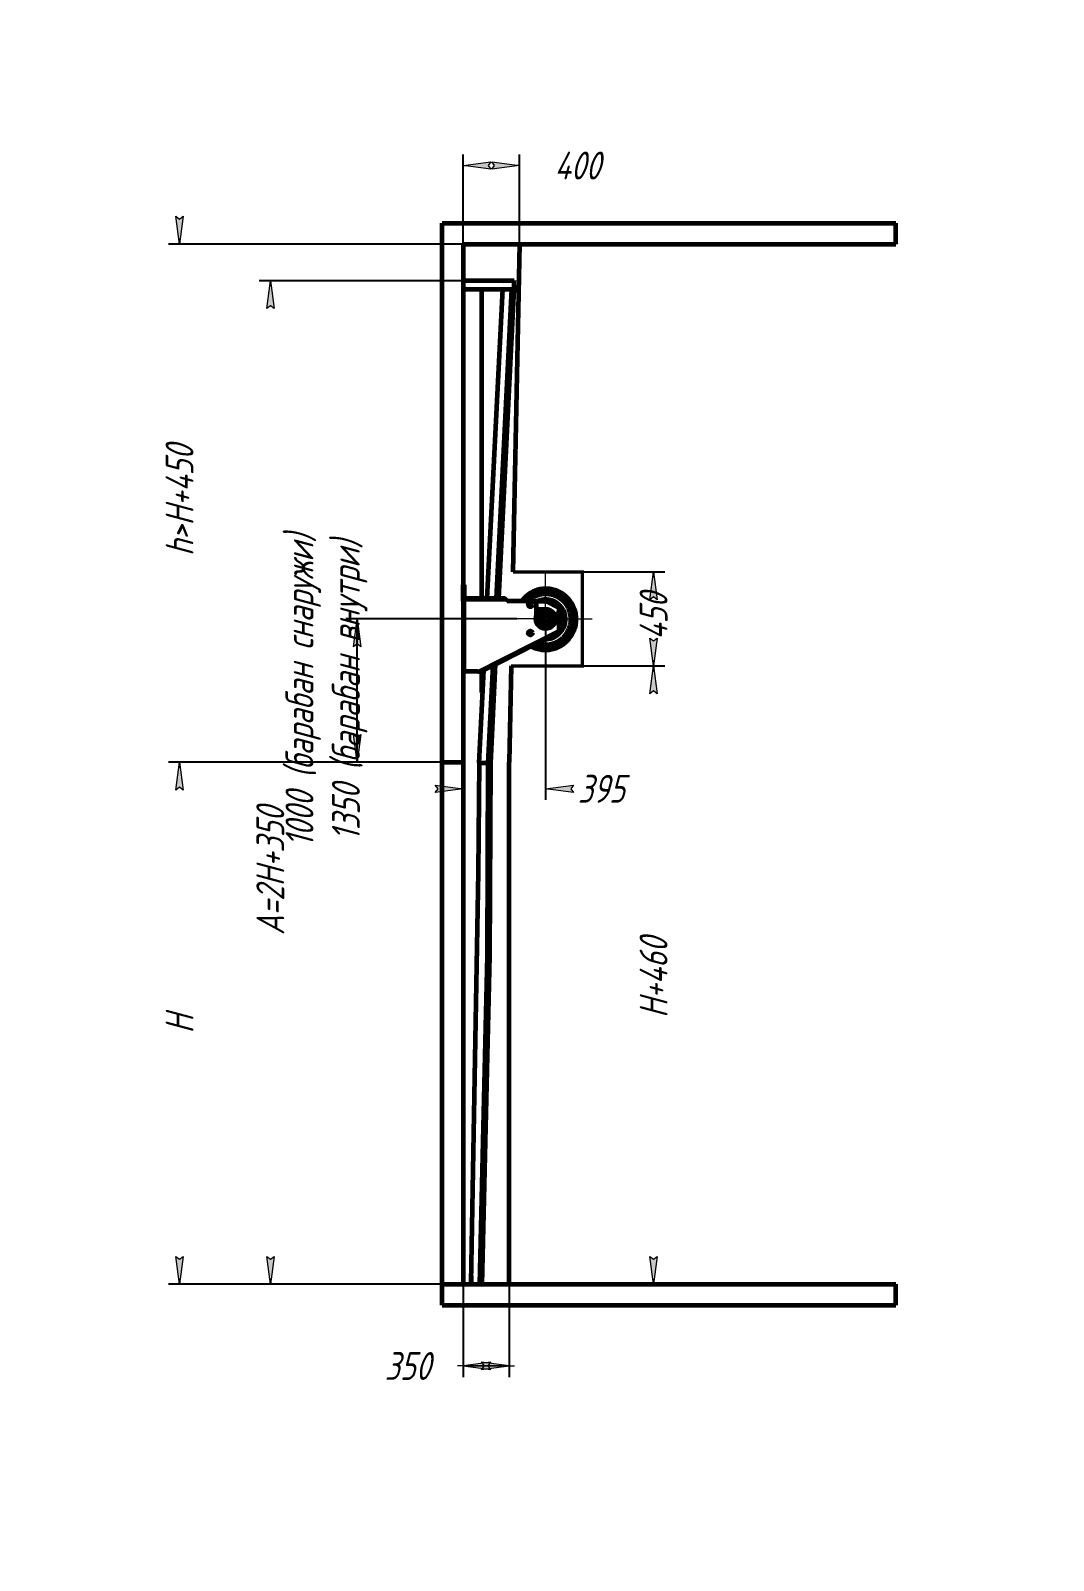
# Model space of a CAD drawing. Header units: millimetres. Extents: x 0 to 1680, y 0 to 594.
# Drawn here: x 428.5 to 612.2, y 319.3 to 594 of the extents above; entities that cross this region are included whole.
import ezdxf

# ---------------------------------------------------------------- set-up
doc = ezdxf.new("R2010")
doc.units = ezdxf.units.MM
for name, pattern in [('K5LT_AXLED', [19.5, 15, -1.5, 1.5, -1.5]), ('K5LT_BASIC', [0]), ('K5LT_THIN', [0])]:
    doc.linetypes.add(name, pattern=pattern)
doc.layers.add('Системный слой', color=7, linetype='Continuous')
doc.styles.add('KDIMTEXTSTYLE', font='GOST_AU.SHX', dxfattribs={"width": 0.96, "oblique": 15, "height": 5})
doc.dimstyles.new('KDIMSTYLE (0.03)', dxfattribs={"dimtxt": 5, "dimasz": 1, "dimexe": 2, "dimexo": 0, "dimgap": 1, "dimtad": 1, "dimlfac": 40, "dimtxsty": 'KDIMTEXTSTYLE', "dimsah": 1, "dimcen": 0, "dimdle": 1, "dimadec": 0, "dimazin": 0, "dimtfac": 0.667, "dimtmove": 0, "dimatfit": 3, "dimfxl": 1, "dimtvp": 1, "dimtolj": 1, "dimtzin": 0, "dimarcsym": 0})

# ---------------------------------------------------------------- blocks, each defined once
blk = doc.blocks.new('KDIMARROW_01')
at = {"layer": 'Системный слой'}
blk.add_hatch(color=0, dxfattribs=at).paths.add_polyline_path([(0, 0), (-5, 0.658262491226197), (-4.5, 5.51091059616309e-16), (-5, -0.6582624912261956)])
at = {"layer": 'Системный слой', "color": 0, "linetype": 'K5LT_THIN', "lineweight": 18}
for p, q in [((-4.5, 5.51091059616309e-16), (-5, 0.658262491226197)), ((-5, 0.658262491226197), (0, 0)), ((0, 0), (-5, -0.6582624912261956)), ((-5, -0.6582624912261956), (-4.5, 5.51091059616309e-16)), ((0, 0), (-1, 0))]:
    blk.add_line(p, q, dxfattribs=at)
blk = doc.blocks.new('KDIMARROW_02')
at = {"layer": 'Системный слой'}
blk.add_hatch(color=0, dxfattribs=at).paths.add_polyline_path([(4.5, -5.51091059616309e-16), (5, 0.6582624912261956), (0, 0), (5, -0.658262491226197)])
at = {"layer": 'Системный слой', "color": 0, "linetype": 'K5LT_THIN', "lineweight": 18}
for p, q in [((0, 0), (-1, 0)), ((5, 0.6582624912261956), (0, 0)), ((0, 0), (5, -0.658262491226197)), ((0, 0), (7, -8.572527594031472e-16)), ((4.5, -5.51091059616309e-16), (5, 0.6582624912261956)), ((5, -0.658262491226197), (4.5, -5.51091059616309e-16))]:
    blk.add_line(p, q, dxfattribs=at)
blk = doc.blocks.new('U158')
at = {"layer": 'Системный слой', "color": 30, "linetype": 'K5LT_AXLED', "lineweight": 18, "true_color": 0xff8000}
for q in [(520.9954319409294, 496.7347768293055), (512.6204316084472, 488.3597764968233), (529.3704322734116, 488.3597764968233), (520.9954319409294, 479.9847761643412)]:
    blk.add_line((520.9954319409294, 488.3597764968233), q, dxfattribs=at)
blk = doc.blocks.new('U157')
at = {"layer": 'Системный слой', "color": 5, "linetype": 'K5LT_BASIC', "lineweight": 60, "true_color": 0x0000ff}
for p, q in [((506.4079270865308, 494.4910039681592), (506.1829270865308, 494.4910039681572)), ((506.1829270865368, 493.7972539681582), (506.1829270865308, 494.4910039681581)), ((506.4079270865368, 493.7972539681593), (506.4079270865308, 494.4910039681592)), ((506.4079270865368, 493.7972539681593), (506.1829270865368, 493.7972539681571)), ((506.1829270865559, 491.5472539681582), (506.182927086537, 493.7972539681582)), ((506.4079270865559, 491.5472539681593), (506.407927086537, 493.7972539681593)), ((506.426677086552, 491.9972539681594), (506.6329270865521, 491.9972539681614)), ((506.4266770865539, 491.7722539681592), (506.426677086552, 491.9972539681594)), ((506.4266770865539, 491.7722539681592), (506.6329270866612, 491.7722539681615)), ((506.6329270865521, 491.9972539681614), (506.6329270865559, 491.5472539681614)), ((513.6123076601409, 491.9972539682203), (506.6329270865521, 491.9972539681614)), ((511.5535174884702, 491.9972539681614), (506.6329270865521, 491.9972539681614)), ((512.0838475743599, 491.9972539681614), (511.5535174884702, 491.9972539681614)), ((513.6123076601409, 491.9972539682203), (512.0838475743599, 491.9972539681614)), ((506.6329270865559, 491.5472539681614), (506.1829270865559, 491.5472539681582)), ((506.1829270865559, 491.5472539681582), (506.1829270866606, 478.9847539681582)), ((506.1829270865559, 491.5472539681582), (506.1829270866541, 479.7347539681582)), ((518.5954270865559, 491.5472539682619), (514.1141770865559, 491.5472539682248)), ((517.9115628596753, 490.8853628335819), (518.0798596072207, 491.1881436202339)), ((518.089630338921, 490.5882231815076), (517.9115628596753, 490.8853628335819)), ((518.0798596072207, 491.1881436202339), (518.4262238340117, 491.1937847548111)), ((518.4359945657123, 490.5938643160848), (518.089630338921, 490.5882231815076)), ((518.4262238340117, 491.1937847548111), (518.6042913132574, 490.8966451027366)), ((518.6042913132577, 490.8966451027366), (518.4359945657123, 490.5938643160848)), ((521.1828336488861, 491.4535096295401), (518.958630433488, 491.4534424539734)), ((519.3454270865772, 488.9793556545083), (519.3454270865618, 490.7972539682673)), ((519.3454270865678, 490.1222041355315), (520.9953738554926, 490.1222539673581)), ((519.5335567091628, 489.4361211275636), (519.3454270865772, 488.981936041233)), ((519.6196113662983, 489.4613606827388), (519.6070508759374, 489.4665634081966)), ((520.7999350165047, 489.0838277561879), (520.790160412997, 489.1200314455891)), ((520.994000333663, 489.109752611078), (520.9939289960131, 489.1472525432237)), ((521.1828336488861, 491.4535096295401), (523.4328676252013, 490.3285775847362)), ((523.4329116879026, 488.8696482945279), (523.4328676252017, 490.3285775847362)), ((520.3996419195207, 488.3832928733418), (520.4005651285661, 488.3829104676342)), ((520.4106483229573, 488.4761491697911), (520.517871606784, 488.4317358314283)), ((520.5110911112433, 488.4325149153942), (520.4111616933202, 488.4739070355777)), ((520.6068455048088, 488.6465378227372), (520.4996222209821, 488.6909511611002)), ((520.5015706569535, 488.6921735817418), (520.6015000748766, 488.6507814615584)), ((520.517871606784, 488.4317358314283), (520.6068455048088, 488.6465378227372)), ((520.6096180163789, 488.631183017085), (520.5306895557164, 488.4406328568966)), ((520.5584220444167, 488.764010774795), (520.5574988353717, 488.7643931805026)), ((521.0244955148416, 487.7651515807302), (521.0203182511357, 487.7640237646531)), ((521.2918459100456, 487.8373332878296), (521.2695667892303, 487.831318166827)), ((521.5178478319086, 488.6561728090726), (521.5238630332263, 488.63389339078)), ((521.5900294586536, 488.3888227121531), (521.5911572774174, 488.3846454378338)), ((523.4329270865982, 486.4847539683024), (523.4329270865769, 488.8660039683023)), ((523.4329837304889, 486.4842955856006), (523.4329270865771, 488.8660039683023)), ((509.6023649198085, 479.0311007747646), (523.4096372887226, 485.9694285984847)), ((517.9115628597176, 485.8228628335819), (518.079859607263, 486.1256436202339)), ((518.0896303389636, 485.5257231815076), (517.9115628597178, 485.8228628335819)), ((518.079859607263, 486.1256436202339), (518.4262238340543, 486.1312847548111)), ((518.4359945657546, 485.5313643160848), (518.0896303389636, 485.5257231815076)), ((518.4262238340543, 486.1312847548111), (518.6042913133, 485.8341451027366)), ((518.6042913133, 485.8341451027366), (518.4359945657546, 485.5313643160848)), ((510.9615060881657, 479.7140862864774), (517.5248572344716, 483.0122526917644)), ((506.1829270866606, 478.9847539681582), (506.6329270866612, 478.9847539681614)), ((506.6329270866609, 478.9847539681614), (508.5079270866609, 478.9847539681768)), ((509.6023649198085, 479.0311007747646), (510.6606049257999, 479.5628796722224)), ((510.9615060881657, 479.7140862864774), (510.6606049258002, 479.5628796722235))]:
    blk.add_line(p, q, dxfattribs=at)
at = {"layer": 'Системный слой', "color": 7, "linetype": 'K5LT_THIN', "lineweight": 18}
for p, q in [((514.1141770865559, 491.5472539682237), (506.6329270865559, 491.5472539681614)), ((506.6329270865559, 491.5472539681614), (506.6329270866612, 478.9847539681614)), ((519.4989112266937, 489.4504717562775), (519.3454270865764, 489.0799282635967)), ((519.4989112266937, 489.4504717562775), (519.5335567091628, 489.4361211275636)), ((519.5335567091628, 489.4361211275636), (519.5682021916318, 489.4217704988496)), ((519.568202191632, 489.4217704988496), (519.5401273445945, 489.3539918223703)), ((519.5927002472235, 489.4319179257282), (519.6070508759371, 489.4665634081975)), ((519.5956192654028, 489.430708828809), (519.5927002472235, 489.4319179257282)), ((519.621401504651, 489.501208890666), (519.6070508759374, 489.4665634081966)), ((519.6444358188251, 489.4916677653355), (519.6214015046507, 489.501208890666)), ((508.5079270866612, 478.9847539681768), (523.4329270865984, 486.4847539683024))]:
    blk.add_line(p, q, dxfattribs=at)
at = {"layer": 'Системный слой', "color": 5, "linetype": 'K5LT_BASIC', "lineweight": 60, "true_color": 0x0000ff}
for centre, radius in [((518.2579270864702, 490.8910039681593), 0.375), ((518.2579270864663, 490.8910039681593), 0.285), ((520.9954270866609, 488.3597539681614), 1.7625), ((520.9954270866609, 488.3597539681614), 1.65), ((520.9954270866609, 488.3597539681614), 1.33125), ((520.9954270866609, 488.3597539681614), 1.3125), ((520.9954270866609, 488.3597539681614), 0.8999999999999997), ((520.9954270866609, 488.3597539681614), 0.75), ((520.9954270866609, 488.3597539681614), 0.7125), ((520.9954270866609, 488.3597539681614), 0.6337499856948853), ((520.9954270866609, 488.3597539681614), 0.5962499856948853), ((518.2579270865127, 485.8285039681593), 0.375), ((518.257927086509, 485.8285039681593), 0.285)]:
    blk.add_circle(centre, radius, dxfattribs=at)
at = {"layer": 'Системный слой', "color": 7, "linetype": 'K5LT_THIN', "lineweight": 18}
blk.add_circle((520.9954270866609, 488.3597539681614), 0.8249999999999116, dxfattribs=at)
at = {"layer": 'Системный слой', "color": 5, "linetype": 'K5LT_BASIC', "lineweight": 60, "true_color": 0x0000ff}
for centre, radius, start, end in [((518.5954270865618, 490.7972539682619), 0.75, 0, 90.00000000047942), ((520.9954270866609, 488.3597539681614), 2.360624992847443, 131.7029254825467, 134.3442198903925), ((520.9954270866609, 488.3597539681614), 2.360624992847443, 131.7021070972787, 134.3432699463675), ((519.5855249328665, 489.4145951844928), 0.05624999999999999, 67.50000000001735, 157.5000000001029), ((520.9954270866609, 488.3597539681614), 0.7875000000000001, 105.1089959659934, 90.10899596598634), ((523.0766770865782, 488.8660039682991), 0.43125, 94.9885419817226, 168.1718018392148), ((523.0016770865782, 488.8660039682991), 0.43125, 0, 85.01145803132067), ((520.9954270866609, 488.3597539681614), 0.5953125, 168.9448842727006, 146.0551157273029), ((520.5168313627288, 488.4463731083815), 0.015, 247.5000000002521, 337.4999999994108), ((520.5957598233915, 488.6369232685699), 0.015, 337.4999999994108, 67.50000000025209)]:
    blk.add_arc(centre, radius, start, end, dxfattribs=at)
at = {"layer": 'Системный слой', "color": 7, "linetype": 'K5LT_THIN', "lineweight": 18}
for centre, radius, start, end in [((520.9954270866609, 488.3597539681614), 2.323124992847442, 130.6540837026513, 135.2552762604278), ((519.5855249328665, 489.4145951844928), 0.09375, 67.50000000004303, 157.4999999999448), ((519.5855249328665, 489.4145951844928), 0.01875, 67.50000000001735, 157.4999999997074)]:
    blk.add_arc(centre, radius, start, end, dxfattribs=at)
at = {"layer": 'Системный слой', "color": 5, "linetype": 'K5LT_BASIC', "lineweight": 60, "true_color": 0x0000ff}
for points in [[(514.1141770865559, 491.5472539682237), (514.1043365095671, 491.5611139358139), (514.08465535559, 491.5888338515292), (514.0551336246242, 491.6300589958219), (514.0256118936586, 491.670577672629), (513.9960901626931, 491.7100441961954), (513.9665684317273, 491.7481218506332), (513.9370467007617, 491.7844857712043), (513.9075249697962, 491.8188257136551), (513.8780032388304, 491.8508487017339), (513.8484815078648, 491.880281526589), (513.8189597768992, 491.9068730777385), (513.7894380459337, 491.9303964854435), (513.7599163149681, 491.9506510562842), (513.7303945840026, 491.9674639854038), (513.700872853037, 491.9806918308179), (513.6713511220718, 491.9902217372146), (513.6418293911065, 491.995972398792), (513.6221482371296, 491.9972539682203), (513.6123076601409, 491.9972539682203)], [(518.3417626258656, 483.4227579135784), (518.4960056436503, 483.3416688475002), (518.8119280154452, 483.1939577650214), (519.303966234525, 483.0176424870538), (519.8098530414638, 482.8880328889045), (520.3251697061437, 482.8061748323626), (520.8454230623026, 482.7726974975349), (521.3660847844965, 482.7878085815244), (521.882630776028, 482.8512932300162), (522.3905804866049, 482.9625166272408), (522.885535774795, 483.1204302362717), (523.3632189897836, 483.3235816235633), (523.8195099396034, 483.5701277776607), (524.2504814271895, 483.8578517998774), (524.6524330475645, 484.1841828161353), (525.0219229553871, 484.5462189312793), (525.3557973301668, 484.940753021076), (525.651217286963, 485.3643011327517), (525.9056830030271, 485.8131332426678), (526.1170548554464, 486.2833060996609), (526.2835713912028, 486.7706978648839), (526.4038639788997, 487.2710442439159), (526.476968020536, 487.7799757943969), (526.5023306318203, 488.2930560828279), (526.4798147303894, 488.8058203573216), (526.4096995026314, 489.3138143991896), (526.2926772513556, 489.8126332152974), (526.1298466580175, 490.2979592350666), (525.922702524324, 490.7655996809235), (525.6731220885456, 491.211522788723), (525.3833480414792, 491.6318925652831), (525.0559683954848, 492.023101783386), (524.6938933871184, 492.3818029304909), (524.3003296193541, 492.7049368456665), (523.8787516730462, 492.9897587998257), (523.4328714388622, 493.2338617970138), (522.9666054403291, 493.43519689904), (522.4840404355982, 493.5920904019849), (521.9893976000225, 493.7032577207783), (521.4869956034302, 493.7678138669469), (520.9812129050516, 493.7852804344134), (520.4764495952805, 493.7555890387835), (519.9770891168255, 493.6790811864907), (519.4874601982275, 493.5565045811707), (519.0117993304464, 493.3890059058931), (518.5542141112975, 493.1781201494832), (518.1186477767133, 492.9257565786106), (517.7088452182643, 492.6341814732741), (517.3283208052438, 492.3059978198216), (516.980328192712, 491.9441220005804), (516.7719978839715, 491.6825461477042), (516.6741907479741, 491.5472539682455)], [(518.7029991577277, 483.6042838089911), (518.8515853576283, 483.5344339102489), (519.1551441955951, 483.4086719684128), (519.6256492828628, 483.2634061870731), (520.1072030446744, 483.1627015258903), (520.5955990381642, 483.1073522330382), (521.0865789156127, 483.0977567710379), (521.5758696496952, 483.1339150316307), (522.0592206959637, 483.215429074593), (522.5324409248743, 483.3415073118138), (522.9914349607881, 483.5109721115996), (523.4322386240523, 483.7222707460821), (523.8510531664424, 483.9734895816471), (524.2442780051261, 484.2623713826524), (524.6085416728884, 484.5863355723131), (524.9407307186625, 484.9425012689983), (525.2380163106791, 485.3277128924901), (525.4978783149796, 485.7385681126752), (525.7181266444596, 486.1714478932206), (525.8969196976986, 486.6225483649987), (526.0327797325173, 487.0879142485974), (526.1246050461427, 487.563473532266), (526.1716788619016, 488.0450731012788), (526.1736748511921, 488.5285150069915), (526.130659248905, 489.0095930588448), (526.0430895501836, 489.4841294203534), (525.9118098061795, 489.9480108906978), (525.7380425660313, 490.3972245568102), (525.5233775413835, 490.827892506969), (525.2697570981496, 491.2363053055874), (524.9794587076274, 491.6189539402844), (524.6550745153068, 491.972559966099), (524.2994882104795, 492.2941035879558), (523.9158494029252, 492.5808494408718), (523.5075457342462, 492.8303698479122), (523.078172970717, 493.0405653582334), (522.6315033416287, 493.2096823915972), (522.1714524018633, 493.3363278412651), (521.7020447097816, 493.4194805138841), (521.2273786212488, 493.4584993127655), (520.751590507768, 493.4531280994634), (520.2788187111249, 493.4034971975766), (519.8131675486205, 493.3101215319566), (519.3586716820956, 493.1738954260136), (518.9192611595843, 492.9960841079894), (518.4987274343207, 492.7783120088102), (518.1006906480533, 492.5225479500095), (517.7285684865384, 492.2310873914016), (517.3855467796634, 491.9065317681006), (517.1782172301073, 491.6700209819564), (517.0803307246633, 491.5472539682487)], [(519.47298072176, 483.9912092180607), (519.6106983790291, 483.9449267738635), (519.8903527592815, 483.8653960413023), (520.3187475712797, 483.7861776632344), (520.75223947024, 483.7476551749362), (521.186975389492, 483.7500845568895), (521.6190992512021, 483.7933581901912), (522.044786262427, 483.877006547682), (522.4602767438969, 484.000203125662), (522.8619093417046, 484.1617725227532), (523.2461532884873, 484.3602015991071), (523.6096394405889, 484.5936536073948), (523.9491898155128, 484.8599851647687), (524.261845371512, 485.1567659090088), (524.5448917863382, 485.4813006588456), (524.7958830106934, 485.8306538765269), (525.0126623920866, 486.2016762107401), (525.1933811868048, 486.5910328799466), (525.336514301278, 486.9952336404117), (525.440873129033, 487.4106640696698), (525.5056153754981, 487.8336178850361), (525.5302517898831, 488.2603300082365), (525.5146497509763, 488.6870100811648), (525.4590336817344, 489.1098761344374), (525.3639822957493, 489.5251881096683), (525.2304227067784, 489.9292809383396), (525.0596214602961, 490.3185968847058), (524.8531725732315, 490.6897168673172), (524.6129826944144, 491.039390483435), (524.3412535235656, 491.3645644727073), (524.0404616507119, 491.6624093708886), (523.7133360004505, 491.9303441209854), (523.3628330863467, 492.166058427842), (522.9921102997491, 492.3675326626626), (522.6044974742686, 492.5330551461277), (522.2034669819495, 492.6612366623963), (521.7926026296509, 492.7510220811969), (521.375567634211, 492.8016989911059), (520.956071962569, 492.8129032738996), (520.537839327973, 492.7846215770944), (520.1245741360227, 492.7171906696019), (519.719928673423, 492.611293692423), (519.32747083202, 492.4679533464905), (518.95065264609, 492.2885220769585), (518.5927799473725, 492.0746693766594), (518.2569833036247, 491.8283662191855), (518.049788349799, 491.6440335202719), (517.950808132987, 491.5472539682564)], [(520.9254562851223, 484.7210964358453), (521.0380982069628, 484.7205243504914), (521.2632868597033, 484.7298487363089), (521.5978772122762, 484.7750385567128), (521.926402431224, 484.8509605347977), (522.2460500054616, 484.9568801331582), (522.5540912331797, 485.0918063685524), (522.8479045844198, 485.2545010288811), (523.1249979888772, 485.4434899924927), (523.3830299731117, 485.6570765525266), (523.6198294374678, 485.8933566245596), (523.8334139139039, 486.1502357018778), (524.0220061490766, 486.4254474074287), (524.1840488746913, 486.7165734783009), (524.3182176423605, 487.021065006591), (524.4234316174513, 487.3362647501526), (524.4988622442249, 487.659430318), (524.5439397131911, 487.9877580280952), (524.5583571807348, 488.3184072299789), (524.5420727106016, 488.648524881258), (524.4953089265608, 488.9752701653226), (524.418550385343, 489.2958389378721), (524.3125386985918, 489.6074877918854), (524.1782654519167, 489.9075575345128), (524.016962988004, 490.1934958749841), (523.8300931390056, 490.4628791299915), (523.6193340108758, 490.713432761986), (523.3865649388713, 490.9430505763896), (523.1338497488812, 491.1498124157702), (522.863418473517, 491.3320002024313), (522.5776476848105, 491.4881121954943), (522.2790396168889, 491.6168753443633), (521.9702002619549, 491.7172556371488), (521.6538166312382, 491.7884663602445), (521.3326333794257, 491.8299742035315), (521.0094289954267, 491.8415031641366), (520.6869917677932, 491.8230362221275), (520.3680957260208, 491.7748147757864), (520.0554767902169, 491.6973358622106), (519.7518092412874, 491.5913471381964), (519.5570584542575, 491.5023422969361), (519.46202042038, 491.4534576573999)], [(523.4611540586292, 486.2106828475917), (523.5278822099846, 486.2897212619628), (523.653733271467, 486.45401602381), (523.8180659033136, 486.7168418654915), (523.9565505345668, 486.9936401269229), (524.0680198724368, 487.2818812561684), (524.151553009245, 487.5789403268063), (524.2064830132393, 487.8821209954765), (524.2324021571876, 488.1886799586632), (524.229164812517, 488.4958517783548), (524.1968879717311, 488.8008738274432), (524.1359494063574, 489.1010111363944), (524.0469834827887, 489.3935809159811), (523.9308746810718, 489.675976536658), (523.788748881814, 489.9456907501244), (523.6219625064145, 490.2003379462765), (523.4320896148843, 490.4376752479648), (523.2209070836104, 490.6556222571153), (522.9903780023545, 490.852279278424), (522.7426334454176, 491.0259438611138), (522.4799527860255, 491.1751255148695), (522.2047427358002, 491.2985584729713), (521.9195153014243, 491.3952123934848), (521.6268648623679, 491.4643009089295), (521.3294445711948, 491.5052879519649), (521.029942319461, 491.5178918144695), (520.7310563810762, 491.5020868821409), (520.5339996928741, 491.4727643883789), (520.4364624800846, 491.4534870875782)], [(523.4329548778564, 487.4396159337657), (523.4613448125205, 487.5195706400946), (523.5102508091044, 487.6821015555431), (523.5593802993612, 487.9314094147642), (523.5839056303213, 488.1838315443965), (523.5836882914919, 488.4369504686192), (523.5588262723522, 488.6883513517453), (523.5096522043266, 488.9356451585984), (523.4610369831194, 489.0962091330978), (523.432902464491, 489.1750382257699)], [(523.4096372887226, 485.9694285984847), (523.4140557931505, 485.971648952469), (523.4223173661474, 485.9772347777978), (523.4329907821867, 485.9890342132669), (523.4419672843143, 486.0042105074208), (523.4492833795445, 486.0226910113013), (523.4549897408978, 486.0443748855957), (523.4591507750763, 486.0691339609684), (523.4618440729698, 486.0968138315475), (523.4631597476758, 486.127235172271), (523.463199665687, 486.1601952688166), (523.4620765778018, 486.1954697470953), (523.459913157179, 486.2328144875214), (523.456840952714, 486.2719677077948), (523.4529992667832, 486.3126521961844), (523.4485339664911, 486.3545776771534), (523.4435962402094, 486.3974432858413), (523.4383413038604, 486.4409401425635), (523.4347318285986, 486.4701493539251), (523.4329270865982, 486.4847539683024)], [(521.7855811475787, 485.153319984827), (521.8966442263232, 485.1825330450047), (522.1155382148797, 485.252510165308), (522.4306479109467, 485.3908761767427), (522.7291457152152, 485.5610305376017), (522.9149436781422, 485.6943574205784), (523.0040487649044, 485.7656152699283)], [(508.5079270866612, 478.9847539681768), (508.5316480567207, 478.9811625337302), (508.579089988101, 478.9739796822273), (508.6500936086278, 478.9635223652936), (508.7207800190874, 478.9536962963939), (508.7909940035574, 478.9448103552131), (508.860584373666, 478.9371654066131), (508.9294052623088, 478.9310517261279), (508.9973173671095, 478.92674652549), (509.0641891391725, 478.9245115869996), (509.1298979053391, 478.9245910302425), (509.1943309148113, 478.9272092293083), (509.2573863010954, 478.9325688985173), (509.3189739510945, 478.940849362933), (509.3790162739192, 478.9522050284268), (509.4374488628669, 478.9667640643358), (509.4942210449173, 478.9846273099702), (509.5492963130553, 479.0058674142892), (509.5848671961776, 479.0223079488196), (509.6023649198085, 479.0311007747646)]]:
    blk.add_open_spline(points, degree=3, dxfattribs=at)
at = {"layer": 'Системный слой', "color": 7, "linetype": 'K5LT_THIN', "lineweight": 18}
for points, knots in [([(518.4295855832246, 483.4668900529559), (518.4604986166578, 483.4510775118642), (518.720511364406, 483.3211450217016), (519.2281145095324, 483.115788955055), (519.9733383597787, 482.929140828126), (520.7364313310431, 482.8476855132294), (521.5026329118713, 482.8728090845311), (522.2571382594479, 483.0038373554457), (522.9853843866881, 483.2380496354258), (523.6733318431471, 483.5707320910724), (524.307736331708, 483.995269727862), (524.8764050055162, 484.5032752419065), (525.3684324458343, 485.0847522476063), (525.7744117765528, 485.7282897898954), (526.0866167710702, 486.4212844187832), (526.299151337859, 487.1501854895878), (526.4080634810532, 487.9007589559192), (526.4114214876633, 488.6583645253363), (526.3093508203506, 489.4082408952102), (526.104030916277, 490.1357934266807), (525.7996519257758, 490.8268786634021), (525.4023322210395, 491.4680801154627), (524.9199982233254, 492.0469699788509), (524.362228830419, 492.5523516491166), (523.7400674834515, 492.9744782074495), (523.0658055164789, 493.3052426167728), (522.3527410190873, 493.5383358736665), (521.6149178170311, 493.6693700149399), (520.8668497454835, 493.6959634626237), (520.1232356023162, 493.6177870090066), (519.3986704023048, 493.436569515904), (518.707358535368, 493.1560631727455), (518.0628344772941, 492.7819689242078), (517.4776966239082, 492.3218235063441), (517.0681389814499, 491.8942411614066), (516.8560022570022, 491.6243980062654), (516.7986930637911, 491.5472513055593)], [0, 0, 0, 0, 0.1534551365127287, 1.284680235020907, 2.416304041328162, 3.548327381086468, 4.68075117446904, 5.81357628422571, 6.946803549995895, 8.080433755197921, 9.214467779427805, 10.34890651885104, 11.48375084067975, 12.61900158357857, 13.75465960308904, 14.8907258508808, 16.0272012204113, 17.16408658175042, 18.30138274799823, 19.439090630096, 20.57721115595263, 21.71574522418322, 22.85469370450452, 23.99405748393582, 25.13383754728177, 26.27403482032492, 27.41465020518572, 28.55568454625021, 29.69713878746714, 30.83901389016825, 31.9813107860675, 33.12403037750696, 34.26717358507999, 35.41074142710907, 36.5547348676565, 37, 37, 37, 37]), ([(518.8271330214167, 483.6666626349663), (519.0330955461704, 483.574204572976), (519.4735890245393, 483.4101995371607), (520.1696346015033, 483.2544002030963), (520.8975396908359, 483.1969134355754), (521.6254388264198, 483.2425654787112), (522.3387990656064, 483.3902461790087), (523.0233948640121, 483.6368078090866), (523.6655924581771, 483.9771288246827), (524.2526225116138, 484.4042171437375), (524.7728355627956, 484.90935094014), (525.2159351132844, 485.4822541731087), (525.5731836462104, 486.1113033431463), (525.8375774383528, 486.783761372646), (526.0039866219572, 487.4860339842101), (526.0692576033637, 488.2039434255116), (526.032275734453, 488.923014018972), (525.8939869511638, 489.628763817738), (525.6573778859921, 490.3069965174682), (525.3274147992641, 490.9440877103284), (524.9109425305173, 491.5272596924526), (524.4165454764021, 492.0448392647513), (523.8543733145016, 492.4864933473284), (523.2359349792961, 492.8434375485588), (522.5738650168588, 493.1086134465615), (521.8816670466298, 493.2768309446994), (521.1734395112962, 493.3448727793584), (520.4635892401692, 493.3115590317962), (519.7665386463005, 493.1777702846005), (519.0964324380976, 492.9464288875963), (518.4668498832823, 492.6224386507831), (517.8905284906391, 492.2125841566969), (517.4960261948161, 491.8367734125486), (517.2936328859281, 491.6039962309228), (517.2464880297239, 491.5472539682498)], [0, 0, 0, 0, 1.032545513231379, 2.146645784975792, 3.261173393345157, 4.376129291736482, 5.491514417041061, 6.607329764464048, 7.723576355212236, 8.84025516581063, 9.957367198976355, 11.07491351577702, 12.19289515849294, 13.31131311401295, 14.43016835261812, 15.54946190399465, 16.66919482423387, 17.78936812473969, 18.90998284185065, 20.03104007701702, 21.15254089662863, 22.2744863481087, 23.39687741966983, 24.51971516756885, 25.64300065990226, 26.7667349761821, 27.89091926376398, 29.01555460865857, 30.14064207700069, 31.26618270212607, 32.39217758456036, 33.51862785051116, 34.64553458102031, 35, 35, 35, 35]), ([(519.2432589728987, 483.875775071614), (519.333221837162, 483.8418220584599), (519.6425355117035, 483.735548472383), (520.1865433318425, 483.6087763536809), (520.8765129775218, 483.5499612927533), (521.5669115756041, 483.5906959391214), (522.2434591245596, 483.7299282799702), (522.8921804602182, 483.9645684812003), (523.4996947355029, 484.2895537871552), (524.0534926913151, 484.6979543882733), (524.5421958953054, 485.1811180617283), (524.9557926134004, 485.7288506369987), (525.285845378467, 486.3296285854994), (525.525665918105, 486.9708394063332), (525.6704537011851, 487.6390447905007), (525.7173951822219, 488.320261113226), (525.6657216271252, 489.0002514128232), (525.51672426515, 489.6648227561363), (525.2737264071133, 490.3001228295616), (524.942013064513, 490.8929295043447), (524.5287194498599, 491.4309273974054), (524.0426806612098, 491.9029655172053), (523.4942456338401, 492.2992906100151), (522.8950592523374, 492.6117512461512), (522.2578171537134, 492.8339683384829), (521.5959983375716, 492.9614684769149), (520.9235811949245, 492.9917772262224), (520.2547488445159, 492.9244703763165), (519.6035900187517, 492.7611819729464), (518.9838018138174, 492.5055688986315), (518.4084006311962, 492.1632327261771), (517.9952399760555, 491.8275534221245), (517.7766827626166, 491.6098617201751), (517.7172807160264, 491.5472508591936)], [0, 0, 0, 0, 0.4722769953754294, 1.606211776128662, 2.740621487070274, 3.875507341152873, 5.010870525397734, 6.146712155939183, 7.283033412095242, 8.419835543172839, 9.55711986077188, 10.69488760268206, 11.83313998133293, 12.97187816869772, 14.11110339953585, 15.25081692691709, 16.39102001374353, 17.53171400317645, 18.67290015570719, 19.81457975172071, 20.9567539910021, 22.09942415503188, 23.24259153600942, 24.38625744452624, 25.53042325449425, 26.67509029726696, 27.82025987748019, 28.96593322706551, 30.11211164245035, 31.25879650007355, 32.40598922392995, 33.55369120306217, 34, 34, 34, 34]), ([(523.4624207332536, 486.1115473496277), (523.5661983671596, 486.2293449548667), (523.7680875646236, 486.4940263434798), (524.0124621430216, 486.9390836315638), (524.1897082989221, 487.4332921403613), (524.286848763616, 487.9481905248404), (524.3017363585114, 488.470908507855), (524.234276426241, 488.9884070591279), (524.0864278030923, 489.4878036585505), (523.8621525049764, 489.9566939244244), (523.5673152537646, 490.3834614883153), (523.2095353136496, 490.7575682872521), (522.7979942624285, 491.0698180285317), (522.3432043664252, 491.3125861864305), (521.8567433256226, 491.4800106039374), (521.3509620549177, 491.5681378241707), (520.8386728042773, 491.5750214201098), (520.4552634017327, 491.5187420188654), (520.2456414786337, 491.4658494566029), (520.2007733942764, 491.4534799692765)], [0, 0, 0, 0, 1.080777048101299, 2.28872009037503, 3.497462981706817, 4.70700881129878, 5.917360871160112, 7.128522473482218, 8.340496773232106, 9.55328695249228, 10.76689639958415, 11.9813285237145, 13.19658657632572, 14.41267383423128, 15.62959379319611, 16.84734994433326, 18.06594568148829, 19.28538435412214, 19.62019007824963, 19.62019007824963, 19.62019007824963, 19.62019007824963]), ([(523.4329554769593, 487.4197794536703), (523.4392012340968, 487.4370734740373), (523.4933740768784, 487.5921577075769), (523.5676994610195, 487.8938765713658), (523.599954012846, 488.3297969782589), (523.5588405805054, 488.7660366604862), (523.482870123509, 489.0479353408032), (523.4329021485964, 489.1854975981362)], [0, 0, 0, 0, 0.243098267302703, 2.17225044371517, 4.103129111581508, 6.035743526452885, 8, 8, 8, 8])]:
    blk.add_open_spline(points, degree=3, knots=knots, dxfattribs=at)
at = {"layer": 'Системный слой'}
blk.add_blockref('U158', (0, 0), dxfattribs=at)

msp = doc.modelspace()

# ---------------------------------------------------------------- linework, layer by layer
at = {"layer": 'Системный слой', "color": 5, "linetype": 'K5LT_BASIC', "lineweight": 60, "true_color": 0x0000ff}
for p, q in [((502.4329270865308, 540.2785039681582), (502.4329270865308, 559.4035039681582)), ((502.4329270865308, 559.4035039681582), (583.8829270865308, 559.4035039681582)), ((583.8829270865308, 555.6535039681582), (583.8829270865308, 559.4035039681582)), ((506.1829270865308, 555.6535039681582), (506.1829270865308, 549.0910039681582)), ((506.1829270865308, 555.6535039681582), (583.8829270865308, 555.6535039681582)), ((516.3079270865308, 555.6535039681582), (515.1217878791279, 496.7972764968235)), ((506.1829270865308, 549.0910039681582), (506.1829270865308, 368.8660039681581)), ((515.3578944908795, 549.0910039681582), (506.1829270865308, 549.0910039681582)), ((506.1829270865308, 547.5910039681582), (515.3582380923699, 547.5910039681582)), ((509.5579270865308, 491.9972539681862), (509.5579270865308, 547.5910039681582)), ((510.5187189046952, 491.9972539681942), (513.3089348685264, 547.5910039681582)), ((512.170993854109, 491.9972539681648), (514.9221015862365, 547.5910039681582)), ((515.2970621360256, 547.5910039681582), (512.5460254266341, 491.9972539681794)), ((513.3706227285602, 549.0910039681582), (513.3706466312624, 549.0915851854913)), ((513.3706466312624, 549.0915851854909), (515.3582380923696, 549.0994764699526)), ((514.9829353877288, 549.0910039681582), (514.9832186125251, 549.0979875395301)), ((515.3582380923699, 549.0994764699526), (515.3578944908795, 549.0910039681582)), ((515.3582380923699, 547.5910039681582), (515.3578944908795, 549.0910039681582)), ((502.4329270865308, 365.1160039681581), (502.4329270865308, 540.2785039681582)), ((509.0392594567649, 462.5197154014722), (509.8748274076345, 479.1680165977862)), ((509.5579270865308, 475.1316206324384), (509.5579270865308, 479.0102687776125)), ((510.708216297486, 462.4377827635908), (511.578492821509, 480.0241298711171)), ((511.9631036748169, 480.2174016567033), (511.0832380923696, 462.4368220456895)), ((514.7817032358389, 479.9222764968233), (514.4329270865308, 462.6160039681579)), ((502.4329270865308, 462.6160039681581), (506.1829270865308, 462.6160039681581)), ((508.9583866751028, 442.9285039681581), (509.0956309660401, 462.4368220456895)), ((511.0832380923699, 462.436822045689), (509.0392594567649, 462.5197154014722)), ((511.0832380923699, 462.436822045689), (509.0956622963616, 462.4447132679559)), ((510.5709512821069, 427.864389761922), (510.7082156568052, 462.4368220456895)), ((511.0832380923699, 462.436822045689), (510.945966306992, 427.8619401237136)), ((514.4329270865308, 368.8660039681581), (514.4329270865308, 462.6160039681581)), ((507.6147606334341, 369.1565636055236), (508.9583866751023, 442.9285039681581)), ((509.1977350319876, 368.8286139601664), (510.5861143914736, 427.8619401237131)), ((510.9459663069914, 427.8619401237136), (509.5573880151354, 368.8201554366369)), ((506.1829270865308, 374.4598052038446), (506.1829270865308, 368.8660039681581)), ((502.4329270865308, 368.8660039681581), (583.8829270865308, 368.8660039681581)), ((506.1829270865308, 368.8660039681581), (507.6079270865308, 368.8660039681581)), ((506.1829270865308, 368.8660039681581), (507.6079270865308, 368.8660039681581)), ((507.6437903317317, 370.3908945801975), (507.6079270865308, 368.8660039681581)), ((507.6079270865308, 368.8660039681581), (507.6100366407576, 368.9557013566064)), ((507.6079270865308, 368.8660039681581), (509.5573880151356, 368.8201554366369)), ((509.557388015136, 368.8201554366369), (509.5935625850548, 370.358283449169)), ((583.8829270865308, 365.1160039681581), (583.8829270865308, 368.8660039681581)), ((502.4329270865308, 365.1160039681581), (583.8829270865308, 365.1160039681581))]:
    msp.add_line(p, q, dxfattribs=at)
at = {"layer": 'Системный слой', "color": 5, "linetype": 'K5LT_BASIC', "true_color": 0x0000ff, "const_width": 0.6}
msp.add_lwpolyline([(514.7817032358389, 479.9222764968233), (527.5579270865824, 479.9222764968233), (527.5579270865824, 496.7972764968233), (515.1217878791279, 496.7972764968233)], dxfattribs=at)

# ---------------------------------------------------------------- block references
at = {"layer": 'Системный слой'}
msp.add_blockref('U157', (0, 0), dxfattribs=at)

# ---------------------------------------------------------------- dimensions: what is measured, and where the dimension line sits
at = {"layer": 'Системный слой', "color": 7}
for base, p1, p2, location, text, override in [((516.3079270865308, 569.7622506233301), (506.1829270865308, 555.6535039681582), (516.3079270865308, 555.6535039681585), (526.6954268957959, 569.7622506233301), '\\H5.0;\\W0.965;\\Q15;\\H5.0;\\W0.965;\\Q15;\\Q15;400', {"dimexo": 0, "dimblk1": 'KDIMARROW_01', "dimblk2": 'KDIMARROW_01', "dimse1": 0, "dimse2": 0, "dimclrt": 7, "dimtolj": 1}), ((506.1829270865824, 457.8548014146013), (520.9954270866609, 487.7635039824665), (506.1829270865824, 488.3597764968235), (530.9860519912935, 457.8548014146013), '\\H5.0;\\W0.965;\\Q15;\\H5.0;\\W0.965;\\Q15;\\Q15;395', {"dimexo": 0, "dimblk1": 'KDIMARROW_01', "dimblk2": 'KDIMARROW_01', "dimse1": 0, "dimse2": 0, "dimclrt": 7, "dimtolj": 1}), ((506.1829270865308, 354.2033839355352), (514.4329270865308, 368.8660039681581), (506.1829270865308, 368.8660039681581), (496.1923021818982, 354.2033839355352), '\\H5.0;\\W0.965;\\Q15;\\H5.0;\\W0.965;\\Q15;\\Q15;350', {"dimexo": 0, "dimblk1": 'KDIMARROW_02', "dimblk2": 'KDIMARROW_02', "dimse1": 0, "dimse2": 0, "dimclrt": 7, "dimtolj": 1})]:
    msp.add_linear_dim(base=base, p1=p1, p2=p2, location=location, text=text, dimstyle='KDIMSTYLE (0.03)', override=override, dxfattribs=at).render()
for base, p1, p2, location, text in [((455.2687579151111, 462.6160039681581), (506.1829270865308, 555.6535039681582), (502.4329270865308, 462.6160039681581), (455.2687579151111, 509.6160039681581), '\\H5.0;\\W0.965;\\Q15;\\H5.0;\\W0.965;\\Q15;\\Q15;h>H+450'), ((471.5689687967466, 549.0910039681585), (506.1829270865308, 368.8660039681581), (506.1829270865308, 549.0910039681585), (471.5689687967466, 443.0910039681585), '\\H5.0;\\W0.965;\\Q15;\\H5.0;\\W0.965;\\Q15;\\Q15;A=2H+350'), ((540.3761227088303, 496.7972764968235), (527.5579270865824, 479.9222764968233), (527.5579270865824, 496.7972764968235), (540.3761227088303, 488.7972764968235), '\\H5.0;\\W0.965;\\Q15;\\H5.0;\\W0.965;\\Q15;\\Q15;450'), ((540.3761227088303, 479.9222764968235), (527.5579270865824, 368.8660039681581), (527.5579270865824, 479.9222764968235), (540.3761227088303, 423.9222764968235), '\\H5.0;\\W0.965;\\Q15;\\H5.0;\\W0.965;\\Q15;\\Q15;H+460'), ((455.2687579151111, 462.6160039681581), (502.4329270865308, 368.8660039681581), (502.4329270865308, 462.6160039681581), (455.2687579151111, 415.6160039681581), '\\H5.0;\\W0.965;\\Q15;\\H5.0;\\W0.965;\\Q15;\\Q15;H')]:
    msp.add_linear_dim(base=base, p1=p1, p2=p2, angle=90, location=location, text=text, dimstyle='KDIMSTYLE (0.03)', override={"dimexo": 0, "dimblk1": 'KDIMARROW_01', "dimblk2": 'KDIMARROW_01', "dimse1": 0, "dimse2": 0, "dimclrt": 7, "dimtolj": 1}, dxfattribs=at).render()
msp.add_linear_dim(base=(487.1529701582697, 488.3597764968235), p1=(502.4329270865308, 462.6160039681581), p2=(515.8310816526605, 488.3597764968235), angle=90, text='\\H5.0;\\W0.965;\\Q15;\\H5.0;\\W0.965;\\Q15;\\Q15;1000\\H5.0;\\W0.965;\\Q15;\\Q15; (барабан снаружи)\\X\\H5.0;\\W0.965;\\Q15;\\Q15;1350 (барабан внутри)', dimstyle='KDIMSTYLE (0.03)', override={"dimexo": 0, "dimblk1": 'KDIMARROW_01', "dimblk2": 'KDIMARROW_01', "dimse1": 0, "dimse2": 0, "dimclrt": 7, "dimtolj": 1}, dxfattribs=at).render()

doc.saveas('drawing.dxf')
